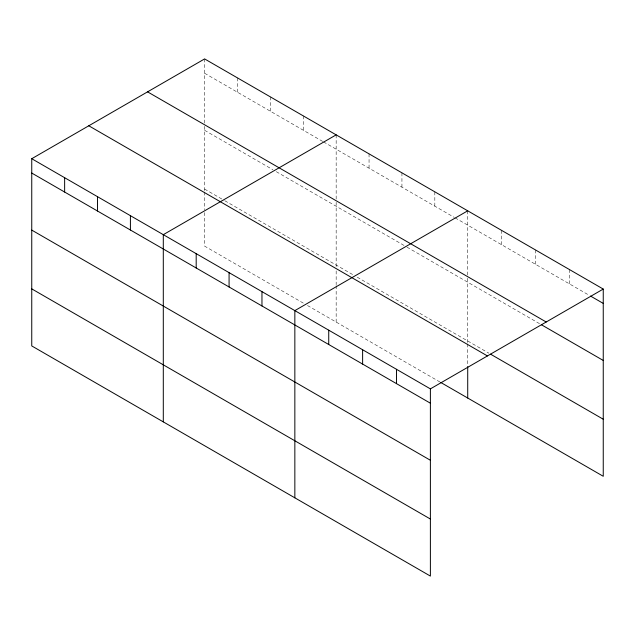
<?xml version="1.0" encoding="UTF-8"?>
<svg xmlns="http://www.w3.org/2000/svg" width="635" height="635" viewBox="0 0 635 635"><rect width="100%" height="100%" fill="white"/><g stroke="black" fill="none" stroke-linecap="round" stroke-linejoin="round"><path stroke-width="0.48" stroke-dasharray="3.17 2.38" d="M204.613 73.255L322.675 141.414M323.517 141.899L454.223 217.36M455.065 217.845L588.851 295.092M204.613 130.302L272.915 169.736M276.288 171.68L406.154 246.658M406.995 247.15L539.718 323.771M204.613 189.079L224.012 200.279M224.853 200.763L353.87 275.257M357.243 277.201L488.894 353.203M303.276 303.093L204.613 246.126L204.613 210.717M307.491 305.522L439.888 381.96M569.365 269.51L569.365 283.837M535.48 249.944L535.48 264.279M501.594 230.378L501.594 244.713M467.717 210.82L467.717 277.281M467.717 278.265L467.717 342.948M467.717 343.932L467.717 365.57M434.824 191.833L434.824 206.161M401.939 172.847L401.939 187.174M369.054 153.853L369.054 168.188M336.161 134.866L336.161 201.335M336.161 202.319L336.161 266.994M336.161 270.931L336.161 284.702M336.161 285.687L336.161 322.08M303.276 115.88L303.276 130.215M270.391 96.893L270.391 111.228M237.498 77.907L237.498 92.242M204.613 58.92L204.613 125.381M204.613 126.365L204.613 191.048M204.613 192.032L204.613 209.733"/><path stroke-width="0.95" d="M430.387 460.256L430.387 388.874L31.75 158.718L31.75 345.932L430.387 576.08L430.387 460.256L31.75 230.1M31.75 158.718L204.613 58.92L603.25 289.068L603.25 476.282L440.73 382.445M336.161 134.866L163.298 234.672L163.298 421.878M467.717 210.82L294.846 310.618L294.846 497.832M430.387 388.874L603.25 289.068M590.542 296.069L603.25 303.403M147.566 91.853L546.203 322.001M541.409 324.747L603.25 360.45M490.585 354.187L603.25 419.227M88.797 125.786L487.434 355.933M31.75 173.053L430.387 403.201M31.75 288.877L430.387 519.033M467.717 366.554L467.717 398.026M396.502 369.308L396.502 383.643M362.617 349.75L362.617 364.077M328.732 330.184L328.732 344.519M261.961 291.632L261.961 305.967M229.076 272.645L229.076 286.98M196.191 253.659L196.191 267.994M130.413 215.686L130.413 230.013M97.528 196.699L97.528 211.026M64.635 177.705L64.635 192.04"/></g></svg>
